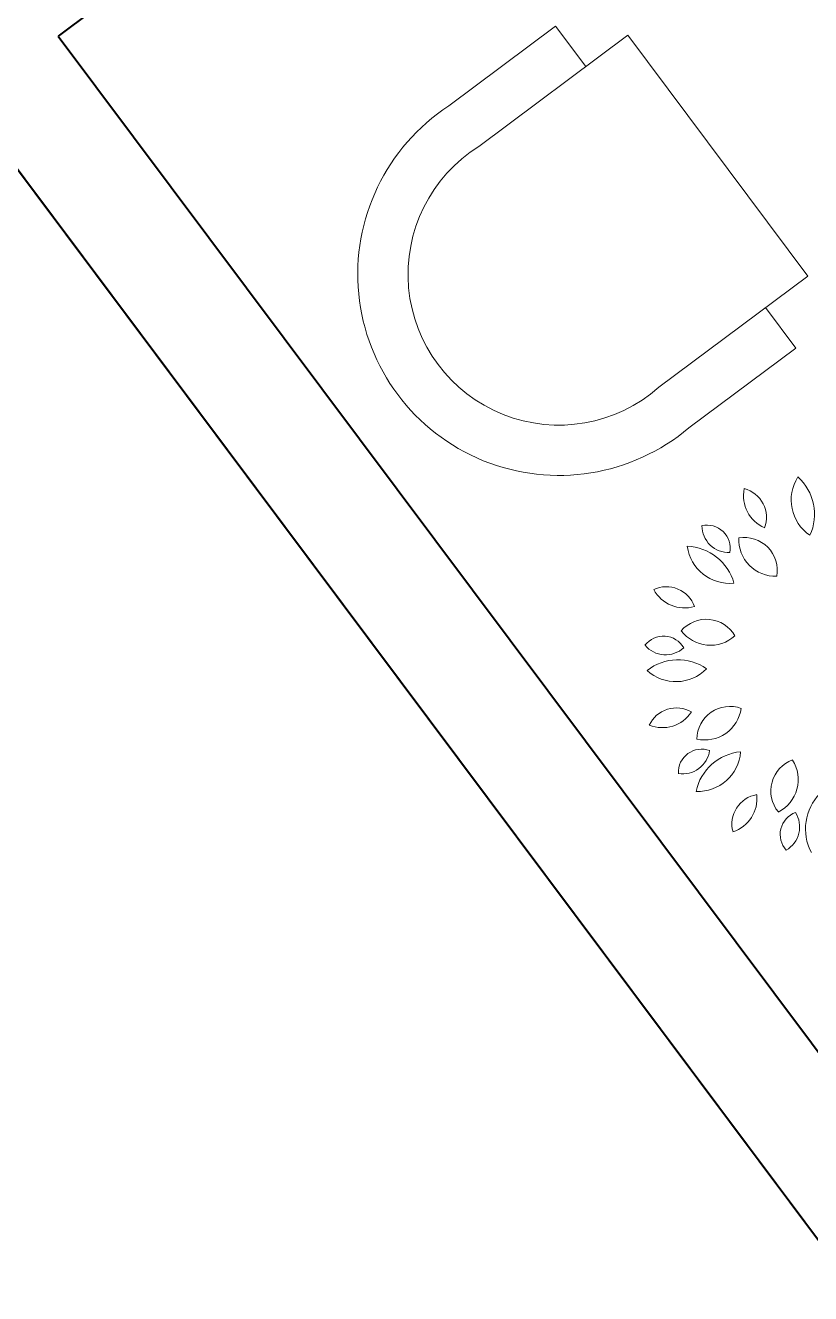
# Model space of a CAD drawing. Header units: millimetres. Extents: x 3491 to 3974, y 1583 to 1976.
# Drawn here: x 3936.538 to 3937.788, y 1963.024 to 1965.042 of the extents above; entities that cross this region are included whole.
import ezdxf

# ---------------------------------------------------------------- set-up
doc = ezdxf.new("R2010")
doc.units = ezdxf.units.MM
doc.layers.add('FURNITURE', color=220, linetype='Continuous', lineweight=5)
doc.layers.add('Muro1', color=162, linetype='Continuous', lineweight=40)
doc.styles.get("Standard").update_dxf_attribs({"font": 'arial.ttf'})

msp = doc.modelspace()

# ---------------------------------------------------------------- linework, layer by layer
at = {"layer": 'FURNITURE', "linetype": 'ByBlock'}
for p, q in [((3937.2119, 1964.9135), (3937.3818, 1965.0403)), ((3937.2599, 1964.8492), (3937.497, 1965.0262)), ((3937.4298, 1964.976), (3937.3818, 1965.0403)), ((3937.7832, 1964.6429), (3937.497, 1965.0262)), ((3937.546, 1964.4659), (3937.7832, 1964.6429)), ((3937.7639, 1964.5284), (3937.7159, 1964.5927)), ((3937.594, 1964.4016), (3937.7639, 1964.5284))]:
    msp.add_line(p, q, dxfattribs=at)
for centre, radius, start, end in [((3937.3871, 1964.6457), 0.32, 123.1904, 310.2915), ((3937.3871, 1964.6457), 0.24, 122.0045, 311.4774), ((3937.8246, 1964.2867), 0.068, 147.4499, 235.8474), ((3937.7135, 1964.2638), 0.0802, 335.398, 47.8993), ((3937.7368, 1964.2935), 0.0559, 168.4425, 246.4815), ((3937.67, 1964.2588), 0.0474, 339.6049, 75.3191), ((3937.6225, 1964.2095), 0.0372, 350.0524, 102.3237), ((3937.6575, 1964.2459), 0.0429, 180.2022, 272.1739), ((3937.7316, 1964.2236), 0.0583, 177.2445, 272.0694), ((3937.6819, 1964.1744), 0.0526, 349.9897, 99.3242), ((3937.6587, 1964.2219), 0.068, 187.4499, 275.8474), ((3937.5883, 1964.1329), 0.0802, 15.398, 87.8993), ((3937.5582, 1964.1012), 0.0474, 19.6049, 115.3191), ((3937.5871, 1964.1707), 0.0559, 208.4425, 286.4815), ((3937.6216, 1964.0442), 0.0526, 29.9897, 139.3242), ((3937.6281, 1964.1138), 0.0583, 217.2445, 312.0694), ((3937.5535, 1964.0328), 0.0372, 30.0524, 142.3237), ((3937.5569, 1964.0832), 0.0429, 220.2022, 312.1739), ((3937.5766, 1963.9522), 0.0802, 55.398, 127.8993), ((3937.5733, 1964.0656), 0.068, 227.4499, 315.8474), ((3937.5739, 1963.9085), 0.0474, 59.6049, 155.3191), ((3937.6591, 1963.9056), 0.0526, 69.9897, 179.3242), ((3937.6193, 1963.9631), 0.0583, 257.2445, 352.0694), ((3937.5514, 1963.9803), 0.0559, 248.4425, 326.4815), ((3937.6143, 1963.8531), 0.0372, 70.0524, 182.3237), ((3937.5844, 1963.8939), 0.0429, 260.2022, 352.1739), ((3937.6084, 1963.891), 0.068, 267.4499, 355.8474), ((3937.6837, 1963.8062), 0.0802, 95.398, 167.8993), ((3937.7769, 1963.8236), 0.0526, 109.9897, 219.3242), ((3937.7095, 1963.842), 0.0583, 297.2445, 32.0694), ((3937.7098, 1963.7711), 0.0474, 99.6049, 195.3191), ((3937.6463, 1963.8115), 0.0559, 288.4425, 6.4815), ((3937.8596, 1963.7633), 0.0802, 135.398, 207.8993), ((3937.7763, 1963.7546), 0.0372, 110.0524, 222.3237), ((3937.7272, 1963.7666), 0.0429, 300.2022, 32.1739)]:
    msp.add_arc(centre, radius, start, end, dxfattribs=at)
at = {"layer": 'Muro1'}
for points in [[(3938.6182, 1962.0145), (3933.9619, 1968.2402)], [(3939.2504, 1961.1692), (3933.9622, 1968.2404)], [(3940.3927, 1967.8677), (3936.5904, 1965.0244)], [(3936.5904, 1965.0244), (3939.2871, 1961.4213)]]:
    msp.add_lwpolyline(points, dxfattribs=at)

# ---------------------------------------------------------------- texts
at = {"layer": 'FURNITURE', "linetype": 'ByBlock', "text_generation_flag": 4, "width": 0.8, "flags": 9}
for tag, s in [('YSIZE', '315'), ('XSIZE', '639'), ('XSIZE', '639'), ('YSIZE', '315')]:
    msp.add_attdef(tag, (3937.6401, 1964.8346), s, height=0.000056, rotation=180, dxfattribs=at)

doc.saveas('drawing.dxf')
